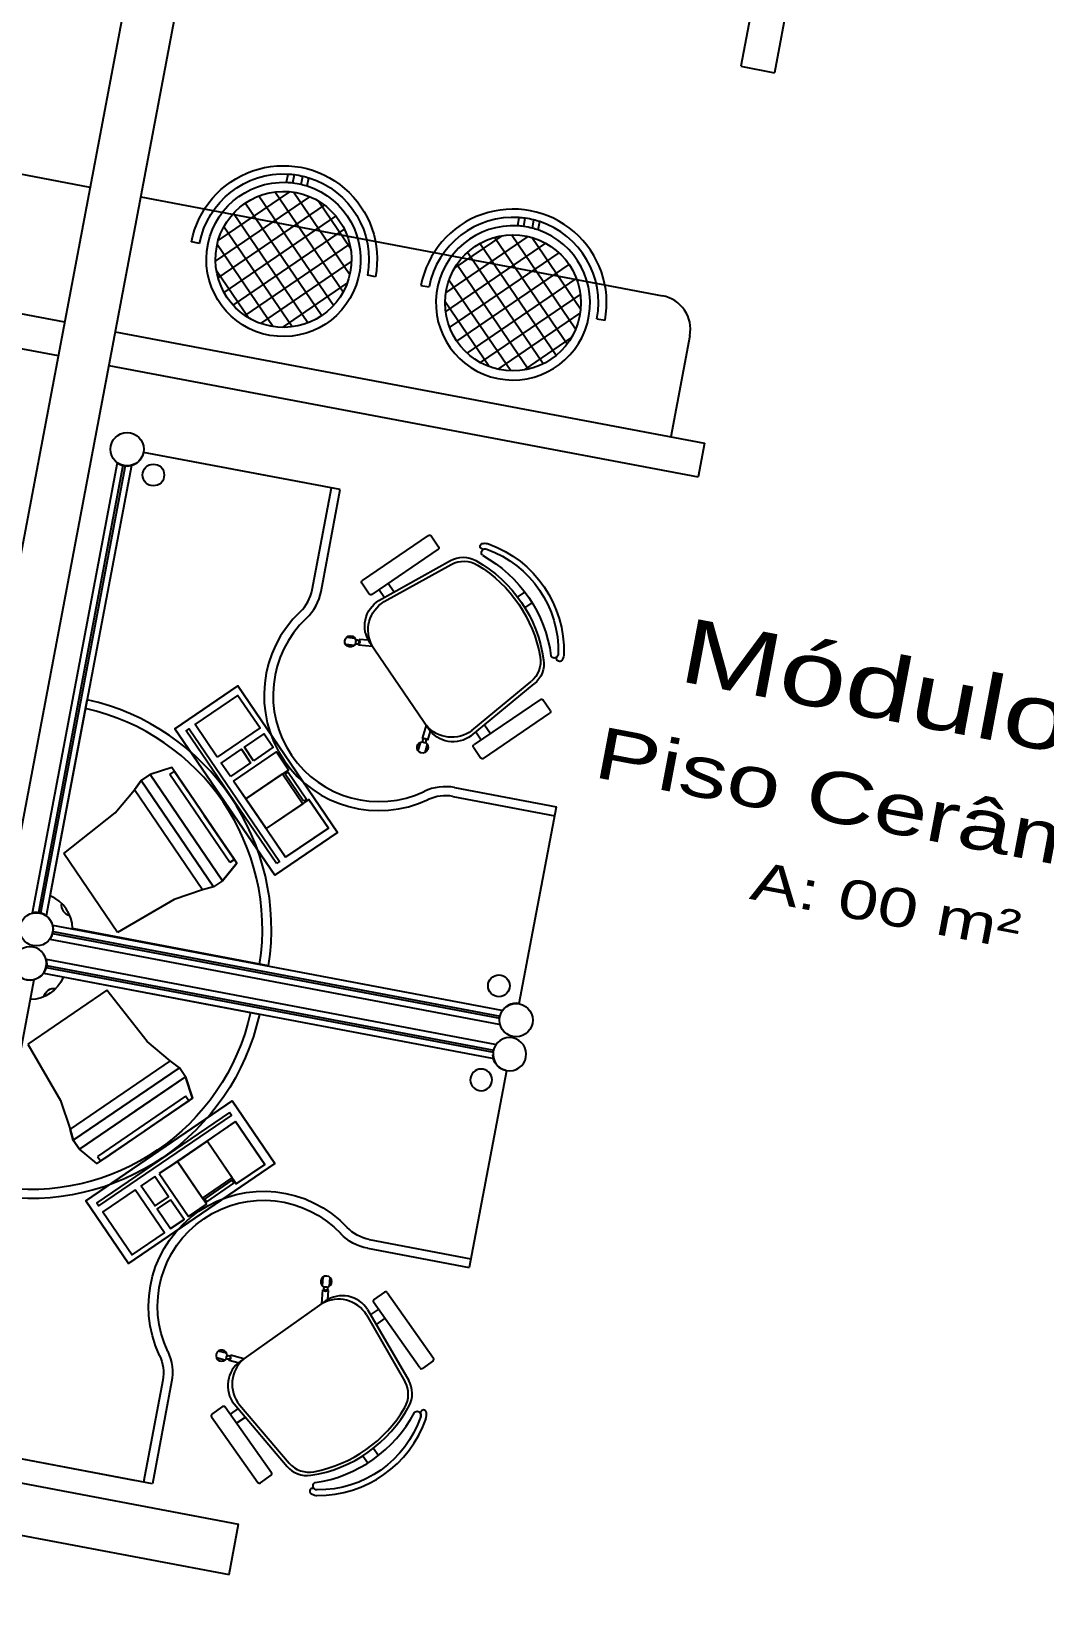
# Model space of a CAD drawing. Header units: inches. Extents: x -18604 to 2753, y -9056 to 3482.
# Drawn here: x -10858.4 to -10562.6, y -3401.7 to -2944.3 of the extents above; entities that cross this region are included whole.
import ezdxf
from ezdxf.enums import TextEntityAlignment as Align

# ---------------------------------------------------------------- set-up
doc = ezdxf.new("R2010")
doc.units = ezdxf.units.IN
for name, color, linetype in [('ESPECARQ', 2, 'Continuous'), ('MOVEIS', 2, 'Continuous'), ('Parede', 6, 'Continuous'), ('Parede Baixo', 4, 'Continuous'), ('TEXTO', 2, 'Continuous')]:
    doc.layers.add(name, color=color, linetype=linetype)
doc.styles.add('REGUA100', font='GOTHIC.TTF', dxfattribs={"width": 1.4})
doc.styles.add('REGUA60', font='GOTHIC.TTF', dxfattribs={"width": 1.4})

# ---------------------------------------------------------------- blocks, each defined once
blk = doc.blocks.new('INDUNI1')
at = {"color": 0, "style": 'REGUA100', "width": 1.4, "flags": 8}
for tag, p in [('NOME1', (0, 0)), ('NOME2', (0, -4.286))]:
    blk.add_attdef(tag, text='', height=2.5, dxfattribs=at).set_placement(p, align=Align.CENTER)
at = {"layer": 'ESPECARQ', "style": 'REGUA60', "width": 1.4}
blk.add_attdef('AREA', text='', height=1.5, dxfattribs=at).set_placement((0, -7.813), align=Align.CENTER)
at = {"layer": 'ESPECARQ', "style": 'REGUA60', "width": 1.4, "flags": 8}
for tag, p in [('PISO', (0, -10.313)), ('REVPAR', (0, -12.813)), ('PEDIR', (0, -15.313))]:
    blk.add_attdef(tag, text='', height=1.5, dxfattribs=at).set_placement(p, align=Align.CENTER)
blk = doc.blocks.new('*X9')
at = {"color": 0}
for p, q in [((6.9425, 8.5689), (7.1715, 8.7978)), ((7.3784, 8.5315), (7.1168, 8.7931)), ((7.3823, 8.5983), (7.1836, 8.797)), ((6.9533, 8.5089), (7.2314, 8.7871)), ((6.9555, 8.6526), (7.0878, 8.7848)), ((6.9758, 8.4608), (7.2796, 8.7645)), ((7.3321, 8.4364), (7.0216, 8.7468)), ((7.3601, 8.4791), (7.0644, 8.7748)), ((7.3295, 8.7218), (7.3071, 8.7442)), ((7.2959, 8.4018), (6.9871, 8.7107)), ((7.0072, 8.4214), (7.319, 8.7332)), ((7.0467, 8.3902), (7.3502, 8.6937)), ((7.2514, 8.3757), (6.9609, 8.6661)), ((7.095, 8.3678), (7.3726, 8.6454)), ((7.1966, 8.3597), (6.945, 8.6114)), ((7.1253, 8.3603), (6.9456, 8.5401)), ((7.1551, 8.3572), (7.3831, 8.5852)), ((7.2395, 8.3708), (7.3695, 8.5009))]:
    blk.add_line(p, q, dxfattribs=at)

msp = doc.modelspace()

# ---------------------------------------------------------------- linework, layer by layer
at = {"layer": 'MOVEIS'}
for p, q in [((-10841.19, -2989.8, 63.44), (-10993.49, -2960.99, 63.44)), ((-10783.9, -2988.31, 63.44), (-10783.4, -2985.89, 63.44)), ((-10782.09, -2988.46, 63.44), (-10781.6, -2986.06, 63.44)), ((-10779.61, -2988.9, 63.44), (-10779.12, -2986.51, 63.44)), ((-10777.88, -2989.38, 63.44), (-10777.38, -2986.98, 63.44)), ((-10826.45, -2992.59, 63.44), (-10674.15, -3021.4, 63.44)), ((-10716.43, -3001.01, 63.44), (-10716.01, -2998.59, 63.44)), ((-10714.63, -3001.19, 63.44), (-10714.22, -2998.79, 63.44)), ((-10712.16, -3001.69, 63.44), (-10711.75, -2999.28, 63.44)), ((-10710.43, -3002.21, 63.44), (-10710.01, -2999.78, 63.44)), ((-10809.3, -3006.16, 63.44), (-10811.66, -3005.71, 63.44)), ((-10757.94, -3015.87, 63.44), (-10760.3, -3015.43, 63.44)), ((-10744.67, -3018.39, 63.44), (-10742.31, -3018.83, 63.44)), ((-10693.3, -3028.1, 63.44), (-10690.95, -3028.55, 63.44)), ((-10666.19, -3033.09, 63.44), (-10671.76, -3062.57, 63.44)), ((-10773.39, -3076.95, 63.44), (-10825.62, -3067.07, 63.44)), ((-10768.21, -3077.93, 63.44), (-10825.62, -3067.07, 63.44)), ((-10833.34, -3070.12, 63.44), (-10858.18, -3201.43, 63.44)), ((-10831.66, -3070.91, 63.44), (-10856.33, -3201.31, 63.44)), ((-10831.04, -3071.03, 63.44), (-10855.71, -3201.42, 63.44)), ((-10829.19, -3070.9, 63.44), (-10854.03, -3202.22, 63.44)), ((-10776.42, -3107.15, 63.44), (-10770.8, -3077.44, 63.44)), ((-10773.83, -3107.64, 63.44), (-10768.21, -3077.93, 63.44)), ((-10761.78, -3104.47, 63.64), (-10742.43, -3091.28, 63.64)), ((-10741.68, -3091.43, 63.64), (-10739.53, -3094.58, 63.64)), ((-10739.67, -3095.33, 63.64), (-10759.02, -3108.52, 63.64)), ((-10756.95, -3110.28, 63.64), (-10736.07, -3098.63, 63.64)), ((-10755.4, -3110.61, 63.64), (-10735.83, -3099.76, 63.64)), ((-10759.78, -3108.38, 63.64), (-10761.92, -3105.23, 63.64)), ((-10752.56, -3107.74, 63.64), (-10754.25, -3105.27, 63.64)), ((-10755.34, -3109.46, 63.64), (-10756.95, -3107.11, 63.64)), ((-10716.46, -3109.26, 63.64), (-10714.34, -3107.82, 63.64)), ((-10714.31, -3112.41, 63.64), (-10712.19, -3110.97, 63.64)), ((-10764.1, -3123.37, 63.64), (-10766.63, -3123.12, 63.64)), ((-10763.91, -3121.32, 63.64), (-10766.44, -3121.08, 63.64)), ((-10762.87, -3123.05, 63.64), (-10762.89, -3123.26, 63.64)), ((-10758.85, -3123.65, 63.64), (-10762.89, -3123.26, 63.64)), ((-10762.73, -3121.63, 63.64), (-10762.75, -3121.84, 63.64)), ((-10760.05, -3121.89, 63.64), (-10762.73, -3121.63, 63.64)), ((-10742.47, -3147.67, 63.64), (-10759.56, -3122.6, 63.64)), ((-10798.17, -3135.19, 65.55), (-10816.48, -3147.68, 65.55)), ((-10798.17, -3135.19, 65.55), (-10798.17, -3135.19, 63.44)), ((-10769.03, -3177.93, 63.44), (-10798.17, -3135.19, 63.44)), ((-10769.03, -3177.93, 65.55), (-10798.17, -3135.19, 65.55)), ((-10730.05, -3149.73, 63.64), (-10711.58, -3134.55, 63.64)), ((-10729.79, -3148.18, 63.64), (-10712.54, -3133.91, 63.64)), ((-10852.88, -3196.43, 63.44), (-10842.06, -3139.2, 63.44)), ((-10810.61, -3146.48, 65.55), (-10798.09, -3137.94, 65.55)), ((-10798.09, -3137.94, 65.55), (-10791.64, -3147.41, 65.55)), ((-10709.82, -3139.11, 63.64), (-10729.17, -3152.3, 63.64)), ((-10706.92, -3142.4, 63.64), (-10709.07, -3139.26, 63.64)), ((-10804.16, -3155.94, 65.55), (-10810.61, -3146.48, 65.55)), ((-10743.19, -3146.62, 63.64), (-10744.3, -3150.52, 63.64)), ((-10726.41, -3156.35, 63.64), (-10707.06, -3143.16, 63.64)), ((-10726.09, -3146.57, 63.64), (-10724.4, -3149.05, 63.64)), ((-10816.48, -3147.68, 65.55), (-10787.34, -3190.42, 65.55)), ((-10813.24, -3148.28, 65.55), (-10812.37, -3147.68, 65.55)), ((-10786.86, -3186.98, 65.55), (-10813.24, -3148.28, 65.55)), ((-10812.37, -3147.68, 65.55), (-10785.99, -3186.38, 65.55)), ((-10791.64, -3147.41, 65.55), (-10804.16, -3155.94, 65.55)), ((-10796.2, -3153.07, 65.55), (-10790.45, -3149.15, 65.55)), ((-10790.45, -3149.15, 65.55), (-10787.77, -3153.08, 65.55)), ((-10744.1, -3150.58, 63.64), (-10744.3, -3150.52, 63.64)), ((-10742.73, -3150.97, 63.64), (-10742.93, -3150.91, 63.64)), ((-10741.99, -3148.37, 63.64), (-10742.73, -3150.97, 63.64)), ((-10728.7, -3148.54, 63.64), (-10727.1, -3150.89, 63.64)), ((-10802.97, -3157.69, 65.55), (-10797.07, -3153.67, 65.55)), ((-10799.4, -3162.92, 65.55), (-10786.88, -3154.38, 65.55)), ((-10797.07, -3153.67, 65.55), (-10794.39, -3157.59, 65.55)), ((-10793.52, -3157, 65.55), (-10796.2, -3153.07, 65.55)), ((-10787.77, -3153.08, 65.55), (-10793.52, -3157, 65.55)), ((-10786.88, -3154.38, 65.55), (-10783.31, -3159.62, 65.55)), ((-10744.85, -3151.61, 63.64), (-10745.54, -3154.06, 63.64)), ((-10742.87, -3152.17, 63.64), (-10743.57, -3154.62, 63.64)), ((-10729.31, -3153.06, 63.64), (-10727.17, -3156.21, 63.64)), ((-10817.42, -3159, 65.55), (-10823.69, -3161.04, 65.55)), ((-10817.97, -3160.99, 65.55), (-10816.67, -3160.1, 65.55)), ((-10807.9, -3172.95, 65.55), (-10817.42, -3159, 65.55)), ((-10799.14, -3185.8, 65.55), (-10816.67, -3160.1, 65.55)), ((-10800.29, -3161.61, 65.55), (-10802.97, -3157.69, 65.55)), ((-10794.39, -3157.59, 65.55), (-10800.29, -3161.61, 65.55)), ((-10783.31, -3159.62, 65.55), (-10785.06, -3160.81, 65.55)), ((-10784.32, -3160.95, 65.55), (-10783.45, -3160.35, 65.55)), ((-10783.45, -3160.35, 65.55), (-10778.1, -3168.2, 65.55)), ((-10826.31, -3162.82, 64.49), (-10828.33, -3165.48, 64.49)), ((-10828.33, -3165.48, 64.49), (-10826.31, -3162.82, 64.49)), ((-10826.31, -3162.82, 64.49), (-10823.69, -3161.04, 65.55)), ((-10823.69, -3161.04, 65.55), (-10826.31, -3162.82, 65.55)), ((-10805.2, -3193.78, 64.49), (-10826.31, -3162.82, 64.49)), ((-10805.2, -3193.78, 65.55), (-10826.31, -3162.82, 65.55)), ((-10802.58, -3192, 65.55), (-10823.69, -3161.04, 65.55)), ((-10823.69, -3161.04, 65.55), (-10802.58, -3192, 65.55)), ((-10800.45, -3186.69, 65.55), (-10817.97, -3160.99, 65.55)), ((-10805.96, -3175.8, 70.83), (-10815.92, -3161.19, 70.83)), ((-10784.23, -3185.18, 65.55), (-10799.4, -3162.92, 65.55)), ((-10785.06, -3160.81, 65.55), (-10779.11, -3169.53, 65.55)), ((-10778.97, -3168.8, 65.55), (-10784.32, -3160.95, 65.55)), ((-10734.84, -3164.82, 63.44), (-10705.14, -3170.44, 63.44)), ((-10833.97, -3172.2, 62.38), (-10828.33, -3165.48, 64.49)), ((-10779.11, -3169.53, 65.55), (-10777.37, -3168.34, 65.55)), ((-10778.1, -3168.2, 65.55), (-10778.97, -3168.8, 65.55)), ((-10777.37, -3168.34, 65.55), (-10771.7, -3176.65, 65.55)), ((-10735.33, -3167.41, 63.44), (-10705.63, -3173.03, 63.44)), ((-10848.89, -3184.04, 62.38), (-10833.97, -3172.2, 62.38)), ((-10807.9, -3172.95, 65.55), (-10798.39, -3186.91, 65.55)), ((-10716, -3227.85, 63.44), (-10705.14, -3170.44, 63.44)), ((-10812.54, -3177.39, 65.55), (-10802.58, -3192, 65.55)), ((-10787.34, -3190.42, 65.55), (-10769.03, -3177.93, 65.55)), ((-10771.7, -3176.65, 65.55), (-10784.23, -3185.18, 65.55)), ((-10769.03, -3177.93, 65.55), (-10769.03, -3177.93, 63.44)), ((-10833.2, -3207.06, 62.38), (-10848.89, -3184.04, 62.38)), ((-10798.39, -3186.91, 65.55), (-10802.58, -3192, 65.55)), ((-10799.14, -3185.8, 65.55), (-10800.45, -3186.69, 65.55)), ((-10799.14, -3185.8, 65.55), (-10799.14, -3185.8, 65.55)), ((-10799.14, -3185.8, 65.55), (-10799.14, -3185.8, 65.55)), ((-10785.99, -3186.38, 65.55), (-10786.86, -3186.98, 65.55)), ((-10802.58, -3192, 65.55), (-10805.2, -3193.78, 64.49)), ((-10802.58, -3192, 65.55), (-10805.2, -3193.78, 65.55)), ((-10808.41, -3194.7, 64.49), (-10816.72, -3197.49, 62.38)), ((-10805.2, -3193.78, 64.49), (-10808.41, -3194.7, 64.49)), ((-10805.2, -3193.78, 64.49), (-10808.41, -3194.7, 64.49)), ((-10816.72, -3197.49, 62.38), (-10833.2, -3207.06, 62.38)), ((-10852.18, -3204.93, 63.44), (-10721.2, -3229.71, 63.44)), ((-10789.14, -3216.8, 63.44), (-10846.38, -3205.97, 63.44)), ((-10852.97, -3209.08, 63.44), (-10721.98, -3233.86, 63.44)), ((-10852.18, -3207.4, 63.44), (-10721.65, -3232.1, 63.44)), ((-10852.06, -3206.78, 63.44), (-10721.53, -3231.47, 63.44)), ((-10854.06, -3214.86, 63.44), (-10723.07, -3239.64, 63.44)), ((-10854.85, -3219, 63.44), (-10723.86, -3243.79, 63.44)), ((-10854.06, -3217.33, 63.44), (-10723.53, -3242.02, 63.44)), ((-10853.94, -3216.71, 63.44), (-10723.41, -3241.4, 63.44)), ((-10882.4, -3352.17, 63.44), (-10857.56, -3220.85, 63.44)), ((-10836.39, -3223.96, 62.38), (-10859.42, -3239.65, 62.38)), ((-10791.83, -3230.98, 63.44), (-10849.06, -3220.15, 63.44)), ((-10824.55, -3238.88, 62.38), (-10836.39, -3223.96, 62.38)), ((-10859.42, -3239.65, 62.38), (-10849.85, -3256.13, 62.38)), ((-10817.84, -3244.52, 64.49), (-10824.55, -3238.88, 62.38)), ((-10815.18, -3246.54, 64.49), (-10846.14, -3267.65, 64.49)), ((-10815.18, -3246.54, 65.55), (-10846.14, -3267.65, 65.55)), ((-10815.18, -3246.54, 64.49), (-10817.84, -3244.52, 64.49)), ((-10815.18, -3246.54, 64.49), (-10817.84, -3244.52, 64.49)), ((-10813.4, -3249.16, 65.55), (-10815.18, -3246.54, 64.49)), ((-10813.4, -3249.16, 65.55), (-10815.18, -3246.54, 65.55)), ((-10719.7, -3247.42, 63.44), (-10730.56, -3304.83, 63.44)), ((-10813.4, -3249.16, 65.55), (-10844.36, -3270.27, 65.55)), ((-10844.36, -3270.27, 65.55), (-10813.4, -3249.16, 65.55)), ((-10828, -3259.12, 65.55), (-10813.4, -3249.16, 65.55)), ((-10811.35, -3255.43, 65.55), (-10813.4, -3249.16, 65.55)), ((-10849.85, -3256.13, 62.38), (-10847.05, -3264.44, 64.49)), ((-10842.53, -3285.34, 65.55), (-10799.79, -3256.2, 65.55)), ((-10813.35, -3254.88, 65.55), (-10839.05, -3272.4, 65.55)), ((-10812.46, -3256.18, 65.55), (-10838.16, -3273.71, 65.55)), ((-10825.31, -3264.95, 65.55), (-10811.35, -3255.43, 65.55)), ((-10812.46, -3256.18, 65.55), (-10813.35, -3254.88, 65.55)), ((-10812.46, -3256.18, 65.55), (-10812.46, -3256.18, 65.55)), ((-10812.46, -3256.18, 65.55), (-10812.46, -3256.18, 65.55)), ((-10799.79, -3256.2, 65.55), (-10787.3, -3274.52, 65.55)), ((-10800.59, -3259.58, 65.55), (-10839.3, -3285.97, 65.55)), ((-10838.7, -3286.84, 65.55), (-10800, -3260.45, 65.55)), ((-10800, -3260.45, 65.55), (-10800.59, -3259.58, 65.55)), ((-10846.14, -3267.65, 64.49), (-10847.05, -3264.44, 64.49)), ((-10847.05, -3264.44, 64.49), (-10846.14, -3267.65, 64.49)), ((-10825.31, -3264.95, 65.55), (-10839.26, -3274.46, 65.55)), ((-10822.46, -3263.01, 70.83), (-10837.07, -3272.97, 70.83)), ((-10798.8, -3262.21, 65.55), (-10821.06, -3277.39, 65.55)), ((-10790.26, -3274.73, 65.55), (-10798.8, -3262.21, 65.55)), ((-10846.14, -3267.65, 64.49), (-10844.36, -3270.27, 65.55)), ((-10844.36, -3270.27, 65.55), (-10846.14, -3267.65, 65.55)), ((-10839.26, -3274.46, 65.55), (-10844.36, -3270.27, 65.55)), ((-10839.05, -3272.4, 65.55), (-10838.16, -3273.71, 65.55)), ((-10787.3, -3274.52, 63.44), (-10830.04, -3303.65, 63.44)), ((-10787.3, -3274.52, 65.55), (-10830.04, -3303.65, 65.55)), ((-10798.57, -3280.4, 65.55), (-10790.26, -3274.73, 65.55)), ((-10787.3, -3274.52, 65.55), (-10787.3, -3274.52, 63.44)), ((-10822.37, -3278.28, 65.55), (-10826.29, -3280.96, 65.55)), ((-10818.35, -3284.18, 65.55), (-10822.37, -3278.28, 65.55)), ((-10821.06, -3277.39, 65.55), (-10812.52, -3289.91, 65.55)), ((-10808.48, -3284.6, 65.55), (-10799.76, -3278.65, 65.55)), ((-10799.9, -3279.38, 65.55), (-10807.75, -3284.74, 65.55)), ((-10799.3, -3280.26, 65.55), (-10799.9, -3279.38, 65.55)), ((-10799.76, -3278.65, 65.55), (-10798.57, -3280.4, 65.55)), ((-10828.04, -3282.15, 65.55), (-10837.5, -3288.6, 65.55)), ((-10819.5, -3294.67, 65.55), (-10828.04, -3282.15, 65.55)), ((-10826.29, -3280.96, 65.55), (-10822.27, -3286.86, 65.55)), ((-10807.15, -3285.61, 65.55), (-10799.3, -3280.26, 65.55)), ((-10830.04, -3303.65, 65.55), (-10842.53, -3285.34, 65.55)), ((-10839.3, -3285.97, 65.55), (-10838.7, -3286.84, 65.55)), ((-10837.5, -3288.6, 65.55), (-10828.96, -3301.12, 65.55)), ((-10822.27, -3286.86, 65.55), (-10818.35, -3284.18, 65.55)), ((-10817.75, -3285.05, 65.55), (-10821.68, -3287.73, 65.55)), ((-10821.68, -3287.73, 65.55), (-10817.76, -3293.48, 65.55)), ((-10813.83, -3290.8, 65.55), (-10817.75, -3285.05, 65.55)), ((-10812.52, -3289.91, 65.55), (-10807.29, -3286.34, 65.55)), ((-10807.29, -3286.34, 65.55), (-10808.48, -3284.6, 65.55)), ((-10807.75, -3284.74, 65.55), (-10807.15, -3285.61, 65.55)), ((-10817.76, -3293.48, 65.55), (-10813.83, -3290.8, 65.55)), ((-10828.96, -3301.12, 65.55), (-10819.5, -3294.67, 65.55)), ((-10759.78, -3296.62, 63.44), (-10730.07, -3302.24, 63.44)), ((-10760.27, -3299.21, 63.44), (-10730.56, -3304.83, 63.44)), ((-10830.04, -3303.65, 65.55), (-10830.04, -3303.65, 63.44)), ((-10773.63, -3315.38, 63.64), (-10773.31, -3311.33, 63.64)), ((-10773.44, -3310.12, 63.64), (-10773.23, -3307.59, 63.64)), ((-10773.1, -3311.35, 63.64), (-10773.31, -3311.33, 63.64)), ((-10771.9, -3314.15, 63.64), (-10771.68, -3311.47, 63.64)), ((-10771.68, -3311.47, 63.64), (-10771.89, -3311.45, 63.64)), ((-10771.39, -3310.28, 63.64), (-10771.19, -3307.75, 63.64)), ((-10772.59, -3314.65, 63.64), (-10797.38, -3332.14, 63.64)), ((-10745.01, -3334.09, 63.64), (-10758.51, -3314.96, 63.64)), ((-10758.38, -3314.2, 63.64), (-10755.26, -3312.01, 63.64)), ((-10754.51, -3312.14, 63.64), (-10741, -3331.26, 63.64)), ((-10760.54, -3318.61, 63.64), (-10749.37, -3338.01, 63.64)), ((-10760.24, -3317.06, 63.64), (-10748.24, -3337.75, 63.64)), ((-10759.39, -3318.66, 63.64), (-10757.06, -3317.01, 63.64)), ((-10757.63, -3321.41, 63.64), (-10755.18, -3319.68, 63.64)), ((-10801.36, -3329.83, 63.64), (-10803.82, -3329.18, 63.64)), ((-10801.89, -3331.82, 63.64), (-10804.35, -3331.16, 63.64)), ((-10800.68, -3331.94, 63.64), (-10800.63, -3331.74, 63.64)), ((-10798.08, -3332.64, 63.64), (-10800.68, -3331.94, 63.64)), ((-10800.32, -3330.56, 63.64), (-10800.26, -3330.36, 63.64)), ((-10796.34, -3331.41, 63.64), (-10800.26, -3330.36, 63.64)), ((-10741.13, -3332.02, 63.64), (-10744.25, -3334.22, 63.64)), ((-10820.04, -3337.7, 63.44), (-10825.66, -3367.41, 63.44)), ((-10817.45, -3338.19, 63.44), (-10823.07, -3367.9, 63.44)), ((-10802.56, -3345.39, 63.64), (-10805.67, -3347.59, 63.64)), ((-10788.29, -3364.65, 63.64), (-10801.8, -3345.52, 63.64)), ((-10798.02, -3345.93, 63.64), (-10800.35, -3347.57, 63.64)), ((-10799.24, -3344.6, 63.64), (-10783.76, -3362.82, 63.64)), ((-10797.68, -3344.83, 63.64), (-10783.14, -3361.85, 63.64)), ((-10805.8, -3348.35, 63.64), (-10792.3, -3367.48, 63.64)), ((-10796.02, -3348.51, 63.64), (-10798.47, -3350.24, 63.64)), ((-10828.26, -3366.92, 63.44), (-10880.48, -3357.04, 63.44)), ((-10823.07, -3367.9, 63.44), (-10880.48, -3357.04, 63.44)), ((-10761.67, -3359.73, 63.64), (-10760.19, -3361.82, 63.64)), ((-10758.56, -3357.53, 63.64), (-10757.08, -3359.62, 63.64)), ((-10791.54, -3367.61, 63.64), (-10788.42, -3365.41, 63.64))]:
    msp.add_line(p, q, dxfattribs=at)
at = {"layer": 'MOVEIS', "extrusion": (0.826234, 0.563328, 0)}
for p, q in [((-10826.31, -3162.82, 65.55), (-10826.31, -3162.82, 64.49)), ((-10805.2, -3193.78, 65.55), (-10805.2, -3193.78, 64.49))]:
    msp.add_line(p, q, dxfattribs=at)
at = {"layer": 'MOVEIS', "extrusion": (0.563328, -0.826234, 0)}
for p, q in [((-10815.18, -3246.54, 65.55), (-10815.18, -3246.54, 64.49)), ((-10846.14, -3267.65, 65.55), (-10846.14, -3267.65, 64.49))]:
    msp.add_line(p, q, dxfattribs=at)
at = {"layer": 'MOVEIS', "elevation": 63.64}
msp.add_lwpolyline([(-10744.74, -3348.3, -0.323529), (-10774.99, -3369.66, -0.122717), (-10775.62, -3369.48, -0.605717), (-10775.55, -3367.55, 0.237888), (-10746.54, -3347.07, -0.605717), (-10744.7, -3347.65)], format="xyb", dxfattribs=at)
msp.add_lwpolyline([(-10775.55, -3367.55, 0.237888), (-10746.54, -3347.07, -0.605717), (-10744.7, -3347.65, -0.122717), (-10744.74, -3348.3, -0.323529), (-10774.99, -3369.66, -0.122717), (-10775.62, -3369.48, -0.605717)], format="xyb", close=True, dxfattribs=at)
at = {"layer": 'MOVEIS'}
for centre, radius in [((-10717.81, -3023.47, 63.44), 19.84), ((-10830.44, -3066.16, 63.44), 4.86), ((-10822.78, -3073.67, 63.44), 3.17), ((-10856.93, -3206.18, 63.44), 4.86), ((-10721.9, -3222.65, 63.44), 3.17), ((-10716.91, -3232.67, 63.44), 4.86), ((-10772.46, -3310.95, 63.64), 0.545), ((-10800.91, -3331.04, 63.64), 0.545)]:
    msp.add_circle(centre, radius, dxfattribs=at)
for centre, radius, start, end in [((-10717.81, -3023.47, 63.44), 27.34, 349.2862, 169.2862), ((-10717.81, -3023.47, 63.44), 24.94, 85.8805, 169.2862), ((-10717.81, -3023.47, 63.44), 24.94, 81.7361, 85.8805), ((-10717.81, -3023.47, 63.44), 24.94, 75.9486, 81.7361), ((-10717.81, -3023.47, 63.44), 24.94, 71.7859, 75.9486), ((-10717.81, -3023.47, 63.44), 24.94, 349.2862, 71.7859), ((-10717.81, -3023.47, 63.44), 22.5, 86.4885, 70.8568), ((-10717.81, -3023.47, 63.44), 22.5, 81.893, 86.4885), ((-10717.81, -3023.47, 63.44), 22.5, 75.4774, 81.893), ((-10717.81, -3023.47, 63.44), 22.5, 70.8568, 75.4774), ((-10676.01, -3031.23, 63.44), 10, 349.2862, 79.2862), ((-10830.44, -3066.16, 63.44), 4.91, 233.8119, 349.2862), ((-10788.04, -3104.95, 63.44), 11.82, 313.3118, 349.2862), ((-10788.04, -3104.95, 63.44), 14.46, 313.3118, 349.2862), ((-10756.9, -3137.98, 63.44), 33.57, 133.3118, 295.2607), ((-10756.9, -3137.98, 63.44), 30.93, 133.3118, 295.2607), ((-10856.93, -3206.18, 63.44), 65.97, 351.0936, 77.4789), ((-10856.93, -3206.18, 63.44), 68.61, 351.0936, 77.4789), ((-10737.53, -3179.03, 63.44), 14.46, 79.2862, 115.2607), ((-10737.53, -3179.03, 63.44), 11.82, 79.2862, 115.2607), ((-10856.93, -3206.18, 63.44), 10.56, 1.1157, 67.4567), ((-10856.93, -3206.18, 63.44), 4.91, 323.8119, 104.7606), ((-10846.51, -3199.07, 63.44), 3.14, 170.8791, 257.6934), ((-10716.91, -3232.67, 63.44), 4.91, 79.2862, 156.8676), ((-10772.31, -3308.94, 63.64), 1.63, 277.9356, 253.7559), ((-10772.45, -3310.86, 63.64), 0.817, 217.1996, 313.579), ((-10768.73, -3323.73, 63.64), 9.66, 31.9673, 119.627), ((-10767.57, -3321.76, 63.64), 8.71, 32.6503, 125.2195), ((-10758.06, -3314.65, 63.64), 0.545, 125.2195, 215.2195), ((-10754.95, -3312.45, 63.64), 0.545, 35.2195, 125.2195), ((-10802.86, -3330.5, 63.64), 1.63, 356.6831, 332.5034), ((-10792.35, -3339.26, 63.64), 8.71, 125.2195, 217.7888), ((-10801, -3331.01, 63.64), 0.817, 296.8601, 33.2394), ((-10790.12, -3338.82, 63.64), 9.66, 130.812, 218.4717), ((-10744.56, -3333.78, 63.64), 0.545, 215.2195, 305.2195), ((-10741.45, -3331.58, 63.64), 0.545, 305.2195, 35.2195), ((-10755.98, -3341.81, 63.64), 7.62, 329.4834, 29.9196), ((-10754.84, -3341.57, 63.64), 7.62, 331.6148, 30.0983), ((-10805.36, -3348.03, 63.64), 0.545, 125.2195, 215.2195), ((-10802.24, -3345.84, 63.64), 0.545, 35.2195, 125.2195), ((-10782.83, -3326.45, 63.64), 39.44, 278.8242, 331.6148), ((-10783.39, -3325.66, 63.64), 39.44, 280.9556, 329.4834), ((-10743.93, -3347.21, 63.64), 0.852, 349.894, 185.4086), ((-10746.04, -3347.89, 63.64), 1.36, 342.0894, 10.074), ((-10746.04, -3347.89, 63.64), 2.99, 341.7624, 10.074), ((-10774.64, -3338.05, 63.64), 33.24, 269.3433, 341.0957), ((-10777.34, -3356.89, 63.64), 7.62, 220.5194, 280.9556), ((-10788.74, -3364.96, 63.64), 0.545, 305.2195, 35.2195), ((-10777.95, -3357.89, 63.64), 7.62, 220.3408, 278.8242), ((-10791.85, -3367.16, 63.64), 0.545, 215.2195, 305.2195), ((-10776.29, -3370.06, 63.64), 0.852, 65.0304, 260.5451), ((-10774.95, -3368.3, 63.64), 2.99, 240.365, 268.6766)]:
    msp.add_arc(centre, radius, start, end, dxfattribs=at)
at = {"layer": 'MOVEIS', "extrusion": (0, 0, -1)}
for centre, major_axis, start_param, end_param in [((-10784.8, -3010.79, 63.44), (19.33, 19.33), 4.113981, 7.255574), ((-10784.8, -3010.79, 63.44), (17.63, 17.63), 4.113981, 5.553871), ((-10784.8, -3010.79, 63.44), (-17.63, 17.63), 0.841482, 0.914135), ((-10784.8, -3010.79, 63.44), (17.63, 17.63), -0.656662, -0.55565), ((-10784.8, -3010.79, 63.44), (-17.63, 17.63), 1.015147, 1.08748), ((-10784.8, -3010.79, 63.44), (15.91, 15.91), -0.472705, 5.537656), ((-10784.8, -3010.79, 63.44), (14.03, 14.03), 4.113981, 10.397166), ((-10784.8, -3010.79, 63.44), (15.91, 15.91), -0.745529, -0.664885), ((-10784.8, -3010.79, 63.44), (-15.91, 15.91), 0.905911, 1.017884), ((-10784.8, -3010.79, 63.44), (-15.91, 15.91), 1.017884, 1.098091), ((-10784.8, -3010.79, 63.44), (-17.63, 17.63), 1.08748, 2.543185), ((-10742.13, -3091.73, 63.64), (0.385, 0.385), -1.383806, 0.18699), ((-10739.98, -3094.88, 63.64), (0.385, 0.385), 0.18699, 1.757787), ((-10726.54, -3094.47, 63.64), (0.602, 0.602), 2.278085, 5.690459), ((-10725.94, -3096.32, 63.64), (0.77, 0.77), 3.1598, 5.33825), ((-10725.94, -3096.32, 63.64), (0.77, 0.77), 3.1598, 5.33825), ((-10725.9, -3096.59, 63.64), (2.12, 2.12), -0.944935, -0.450803), ((-10725.9, -3096.59, 63.64), (0.963, 0.963), -0.944935, -0.456511), ((-10725.9, -3096.59, 63.64), (0.963, 0.963), -0.944935, -0.456511), ((-10736.19, -3125.03, 63.64), (22.35, 22.35), -0.438812, 0.812793), ((-10736.19, -3125.03, 63.64), (22.35, 22.35), -0.438812, 0.812793), ((-10736.19, -3125.03, 63.64), (23.5, 23.5), -0.439168, 0.813148), ((-10732.35, -3105.29, 63.64), (5.39, 5.39), -1.294423, -0.273695), ((-10732.13, -3106.43, 63.64), (5.39, 5.39), -1.291305, -0.236495), ((-10747.93, -3133.03, 63.64), (27.89, 27.89), -0.273695, 0.647675), ((-10748.73, -3133.58, 63.64), (27.89, 27.89), -0.236495, 0.610475), ((-10745.82, -3131.59, 63.64), (27.89, 27.89), -0.280105, 0.654085), ((-10745.82, -3131.59, 63.64), (27.89, 27.89), -0.280105, 0.654085), ((-10761.47, -3104.92, 63.64), (0.385, 0.385), 3.328583, 4.899379), ((-10752.37, -3117.69, 63.64), (6.16, 6.16), 3.328583, 4.944221), ((-10759.33, -3108.07, 63.64), (0.385, 0.385), 1.757787, 3.328583), ((-10750.42, -3118.89, 63.64), (6.83, 6.83), 3.42619, 4.956141), ((-10765.27, -3122.22, 63.64), (1.16, 1.16), 1.0852, 6.946369), ((-10763.26, -3122.4, 63.64), (0.385, 0.385), -1.383806, 4.899379), ((-10763.35, -3122.39, 63.64), (0.578, 0.578), 0.04109, 1.723227), ((-10717.4, -3128.04, 63.64), (5.39, 5.39), 0.610475, 1.665286), ((-10716.42, -3128.66, 63.64), (5.39, 5.39), 0.647675, 1.668404), ((-10705.73, -3125.97, 63.64), (0.77, 0.77), 1.318915, 3.497366), ((-10705.73, -3125.97, 63.64), (0.77, 0.77), 1.318915, 3.497366), ((-10704.22, -3127.2, 63.64), (0.602, 0.602), 0.966707, 4.379081), ((-10705.96, -3125.83, 63.64), (0.963, 0.963), 0.830491, 1.318915), ((-10705.96, -3125.83, 63.64), (0.963, 0.963), 0.830491, 1.318915), ((-10705.96, -3125.83, 63.64), (2.12, 2.12), 0.824784, 1.318915), ((-10709.52, -3139.56, 63.64), (0.385, 0.385), -1.383806, 0.18699), ((-10735.68, -3140.52, 63.64), (6.83, 6.83), 1.701024, 3.230976), ((-10707.37, -3142.71, 63.64), (0.385, 0.385), 0.18699, 1.757787), ((-10744.21, -3153.12, 63.64), (1.16, 1.16), -0.289203, 5.571966), ((-10743.64, -3151.18, 63.64), (0.385, 0.385), -1.383806, 4.899379), ((-10743.67, -3151.27, 63.64), (0.578, 0.578), -1.349247, 0.33289), ((-10735.28, -3142.76, 63.64), (6.16, 6.16), 1.712945, 3.328583), ((-10728.86, -3152.75, 63.64), (0.385, 0.385), 3.328583, 4.899379), ((-10726.72, -3155.9, 63.64), (0.385, 0.385), 1.757787, 3.328583), ((-10858.81, -3216.11, 63.44), (3.43, 3.43), 4.113981, 10.397166), ((-10858.81, -3216.11, 63.44), (3.47, 3.47), 0.527777, 2.987797), ((-10858.81, -3216.11, 63.44), (7.46, 7.46), 1.178852, 2.336721), ((-10851.7, -3226.53, 63.44), (2.22, 2.22), 4.141781, 5.656977), ((-10858.81, -3216.11, 63.44), (48.52, 48.52), 1.003932, 2.511641), ((-10858.81, -3216.11, 63.44), (46.65, 46.65), 1.003932, 2.511641), ((-10718.79, -3242.6, 63.44), (3.43, 3.43), 4.113981, 10.397166), ((-10718.79, -3242.6, 63.44), (3.47, 3.47), 2.543185, 3.897234), ((-10727.1, -3250.1, 63.44), (2.24, 2.24), 4.113981, 10.397166), ((-10790.61, -3316.14, 63.44), (23.74, 23.74), 3.486108, 6.31265), ((-10790.61, -3316.14, 63.44), (21.87, 21.87), 3.486108, 6.31265), ((-10757.58, -3285, 63.44), (8.36, 8.36), 2.543185, 3.171058), ((-10757.58, -3285, 63.44), (10.23, 10.23), 2.543185, 3.171058), ((-10831.66, -3335.51, 63.44), (10.23, 10.23), 0.344515, 0.972388), ((-10831.66, -3335.51, 63.44), (8.36, 8.36), 0.344515, 0.972388)]:
    msp.add_ellipse(centre, major_axis=major_axis, ratio=1, start_param=start_param, end_param=end_param, dxfattribs=at)
at = {"layer": 'MOVEIS'}
for points in [[(-10787.34, -3190.42, 65.55), (-10816.48, -3147.68, 65.55), (-10798.17, -3135.19, 65.55), (-10769.03, -3177.93, 65.55)], [(-10798.17, -3135.19, 65.55), (-10798.17, -3135.19, 63.44), (-10769.03, -3177.93, 63.44), (-10769.03, -3177.93, 65.55)], [(-10804.16, -3155.94, 65.55), (-10810.61, -3146.48, 65.55), (-10798.09, -3137.94, 65.55), (-10791.64, -3147.41, 65.55)], [(-10786.86, -3186.98, 65.55), (-10813.24, -3148.28, 65.55), (-10812.37, -3147.68, 65.55), (-10785.99, -3186.38, 65.55)], [(-10793.52, -3157, 65.55), (-10796.2, -3153.07, 65.55), (-10790.45, -3149.15, 65.55), (-10787.77, -3153.08, 65.55)], [(-10800.29, -3161.61, 65.55), (-10802.97, -3157.69, 65.55), (-10797.07, -3153.67, 65.55), (-10794.39, -3157.59, 65.55)], [(-10799.4, -3162.92, 65.55), (-10786.88, -3154.38, 65.55), (-10783.31, -3159.62, 65.55), (-10795.75, -3168.1, 65.55)], [(-10802.58, -3192, 65.55), (-10798.39, -3186.91, 65.55), (-10817.42, -3159, 65.55), (-10823.69, -3161.04, 65.55)], [(-10778.97, -3168.8, 65.55), (-10784.32, -3160.95, 65.55), (-10783.45, -3160.35, 65.55), (-10778.1, -3168.2, 65.55)], [(-10808.41, -3194.7, 64.49), (-10828.33, -3165.48, 64.49), (-10826.31, -3162.82, 64.49), (-10805.2, -3193.78, 64.49)], [(-10805.2, -3193.78, 65.55), (-10826.31, -3162.82, 65.55), (-10823.69, -3161.04, 65.55), (-10802.58, -3192, 65.55)], [(-10789.81, -3176.82, 65.55), (-10795.75, -3168.1, 65.55), (-10785.06, -3160.81, 65.55), (-10779.11, -3169.53, 65.55)], [(-10784.23, -3185.18, 65.55), (-10771.7, -3176.65, 65.55), (-10777.37, -3168.34, 65.55), (-10789.81, -3176.82, 65.55)], [(-10817.84, -3244.52, 64.49), (-10847.05, -3264.44, 64.49), (-10846.14, -3267.65, 64.49), (-10815.18, -3246.54, 64.49)], [(-10815.18, -3246.54, 65.55), (-10846.14, -3267.65, 65.55), (-10844.36, -3270.27, 65.55), (-10813.4, -3249.16, 65.55)], [(-10813.4, -3249.16, 65.55), (-10811.35, -3255.43, 65.55), (-10839.26, -3274.46, 65.55), (-10844.36, -3270.27, 65.55)], [(-10799.79, -3256.2, 65.55), (-10842.53, -3285.34, 65.55), (-10830.04, -3303.65, 65.55), (-10787.3, -3274.52, 65.55)], [(-10800.59, -3259.58, 65.55), (-10839.3, -3285.97, 65.55), (-10838.7, -3286.84, 65.55), (-10800, -3260.45, 65.55)], [(-10798.8, -3262.21, 65.55), (-10790.26, -3274.73, 65.55), (-10798.57, -3280.4, 65.55), (-10807.05, -3267.96, 65.55)], [(-10807.05, -3267.96, 65.55), (-10815.77, -3273.9, 65.55), (-10808.48, -3284.6, 65.55), (-10799.76, -3278.65, 65.55)], [(-10830.04, -3303.65, 65.55), (-10830.04, -3303.65, 63.44), (-10787.3, -3274.52, 63.44), (-10787.3, -3274.52, 65.55)], [(-10821.06, -3277.39, 65.55), (-10812.52, -3289.91, 65.55), (-10807.29, -3286.34, 65.55), (-10815.77, -3273.9, 65.55)], [(-10822.37, -3278.28, 65.55), (-10826.29, -3280.96, 65.55), (-10822.27, -3286.86, 65.55), (-10818.35, -3284.18, 65.55)], [(-10799.9, -3279.38, 65.55), (-10807.75, -3284.74, 65.55), (-10807.15, -3285.61, 65.55), (-10799.3, -3280.26, 65.55)], [(-10828.04, -3282.15, 65.55), (-10837.5, -3288.6, 65.55), (-10828.96, -3301.12, 65.55), (-10819.5, -3294.67, 65.55)], [(-10817.75, -3285.05, 65.55), (-10821.68, -3287.73, 65.55), (-10817.76, -3293.48, 65.55), (-10813.83, -3290.8, 65.55)]]:
    msp.add_3dface(points, dxfattribs=at)
at = {"layer": 'Parede'}
for p, q in [((-11011.95, -3354.41, 63.44), (-10800.7, -3394.38, 63.44)), ((-10896.17, -3361.05, 63.44), (-10797.91, -3379.64, 63.44)), ((-10800.7, -3394.38, 63.44), (-10797.91, -3379.64, 63.44))]:
    msp.add_line(p, q, dxfattribs=at)
msp.add_arc((-10812.08, -5815.46, 63.44), 3240.42, 67.24622, 67.24622, dxfattribs=at)
at = {"layer": 'Parede Baixo'}
for p, q in [((-10910.9, -3358.26, 63.44), (-10810.52, -2827.68, 63.44)), ((-10896.17, -3361.05, 63.44), (-10795.78, -2830.47, 63.44)), ((-10896.17, -3361.05, 63.44), (-10796.71, -2835.38, 63.44)), ((-10633.65, -2861.14, 63.44), (-10651.31, -2954.48, 63.44)), ((-10623.83, -2863, 63.44), (-10641.49, -2956.34, 63.44)), ((-10651.31, -2954.48, 63.44), (-10641.49, -2956.34, 63.44)), ((-10848.63, -3029.1, 63.44), (-11020.58, -2996.57, 63.44)), ((-10850.49, -3038.93, 63.44), (-11022.43, -3006.4, 63.44)), ((-10833.89, -3031.89, 63.44), (-10661.94, -3064.42, 63.44)), ((-10835.75, -3041.72, 63.44), (-10663.8, -3074.25, 63.44)), ((-10661.94, -3064.42, 63.44), (-10663.8, -3074.25, 63.44))]:
    msp.add_line(p, q, dxfattribs=at)

# ---------------------------------------------------------------- block references
at = {"layer": 'MOVEIS', "extrusion": (0, 0, -1), "xscale": 89.9999999999949, "yscale": 90.00000000000729, "zscale": -89.99999999999989, "rotation": 10.71375192118864}
msp.add_blockref('*X9', (10294.89, -3889.16, -63.44), dxfattribs=at)
at = {"layer": 'MOVEIS', "xscale": 90.00000000000486, "yscale": 90.00000000000523, "zscale": 90.00000000000512, "rotation": 349.2862480787841}
msp.add_blockref('*X9', (-11494.74, -3662.15, 63.44), dxfattribs=at)
at = {"layer": 'TEXTO'}
ref = msp.add_blockref('INDUNI1', (-10599.06, -3147.07), dxfattribs=dict(at, xscale=7.499999999995258, yscale=7.499999999992724, zscale=7.5, rotation=349.2862480787863))
ref.add_attrib('NOME1', 'Módulo 8', dxfattribs={"layer": '0', "color": 0, "height": 18.75, "rotation": 349.2862, "style": 'REGUA100', "width": 1.4, "flags": 8}).set_placement((-10599.06, -3147.07), align=Align.CENTER)
ref.add_attrib('NOME2', 'Piso Cerâmico', dxfattribs={"layer": '0', "color": 0, "height": 15, "rotation": 349.2862, "style": 'REGUA100', "width": 1.4, "flags": 8}).set_placement((-10605.04, -3178.65), align=Align.CENTER)
ref.add_attrib('AREA', 'A: 00 m²', dxfattribs={"layer": 'ESPECARQ', "height": 11.25, "rotation": 349.2862, "style": 'REGUA60', "width": 1.4}).set_placement((-10609.95, -3204.65), align=Align.CENTER)

doc.saveas('drawing.dxf')
